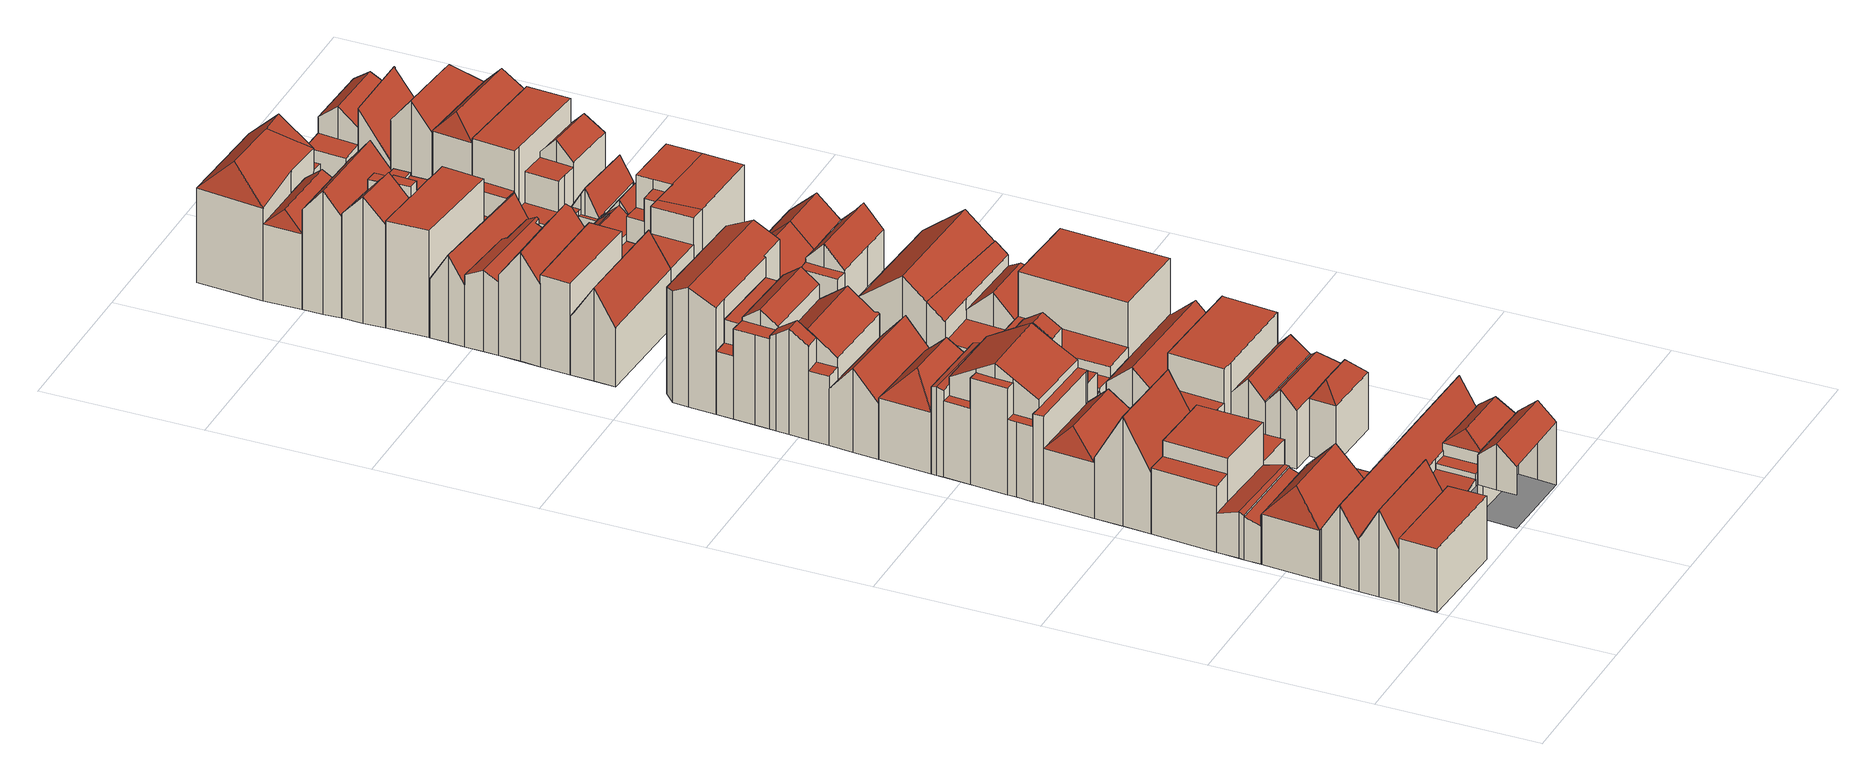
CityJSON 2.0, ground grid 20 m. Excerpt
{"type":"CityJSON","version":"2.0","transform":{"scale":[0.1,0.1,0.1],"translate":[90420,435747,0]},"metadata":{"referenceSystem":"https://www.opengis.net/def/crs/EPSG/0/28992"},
"CityObjects":{
"building1":{"type":"Building","attributes":{"TerrainHeight":1.64,"bron_tex":"UltraCAM-X 10cm juni 2008","voll_tex":"complete","bron_geo":"Lidar 15-30 punten - nov. 2008","status":"1","isWatertight":"0"},"geometry":[{"type":"MultiSurface","lod":"2","boundaries":[[[0,1,2,3,4]],[[5,6,7,8,9]],[[0,4,5,9]],[[4,3,10,11]],[[3,2,12,13]],[[2,1,14,15]],[[1,0,9,8]]],"semantics":{"surfaces":[{"type":"RoofSurface"},{"type":"GroundSurface"},{"type":"WallSurface"}],"values":[0,1,2,2,2,2,2]}}]},
"building2":{"type":"Building","attributes":{"TerrainHeight":1.79,"bron_tex":"UltraCAM-X 10cm juni 2008","voll_tex":"complete","bron_geo":"Lidar 15-30 punten - nov. 2008","status":"1","isWatertight":"0"},"geometry":[{"type":"MultiSurface","lod":"2","boundaries":[[[16,17,18,19]],[[20,21,22,23]],[[24,25,26,27,28]],[[29,25,24]],[[29,30,26,25]],[[31,32,33,34,35,36,37]],[[16,19,35,38]],[[18,17,37,36]],[[23,22,31,37]],[[22,21,32,31]],[[21,20,39,32]],[[24,28,38,34]],[[28,27,17,16]],[[27,26,40,23]],[[29,24,34,33]],[[26,30,20,40]],[[30,29,33,39]]],"semantics":{"surfaces":[{"type":"RoofSurface"},{"type":"GroundSurface"},{"type":"WallSurface"}],"values":[0,0,0,0,0,1,2,2,2,2,2,2,2,2,2,2,2]}}]},
"building3":{"type":"Building","attributes":{"TerrainHeight":1.6,"bron_tex":"UltraCAM-X 10cm juni 2008","voll_tex":"complete","bron_geo":"Lidar 15-30 punten - nov. 2008","status":"1","isWatertight":"0"},"geometry":[{"type":"MultiSurface","lod":"2","boundaries":[[[13,12,41,42,43]],[[6,44,45,46,7]],[[41,47,48]]],"semantics":{"surfaces":[{"type":"RoofSurface"},{"type":"GroundSurface"},{"type":"WallSurface"}],"values":[0,1,2]}}]},
"building4":{"type":"Building","attributes":{"TerrainHeight":1.63,"bron_tex":"UltraCAM-X 10cm juni 2008","voll_tex":"complete","bron_geo":"Lidar 15-30 punten - nov. 2008","status":"1","isWatertight":"0"},"geometry":[{"type":"MultiSurface","lod":"2","boundaries":[[[49,50,51,52,29,53]],[[54,55,56,57,50,49]],[[11,10,58,59]],[[59,58,60,61]],[[32,62,63,45,44,6,5,64,33]],[[49,53,64,65]],[[53,29,33,64]],[[29,52,32,33]],[[52,51,62,32]],[[51,50,66,62]],[[54,49,65,67]],[[50,57,63,66]],[[57,56,45,63]],[[56,55,43,42]],[[11,59,68,5]],[[58,10,13,69]],[[59,61,67,68]],[[61,60,55,54]],[[60,58,69,43]]],"semantics":{"surfaces":[{"type":"RoofSurface"},{"type":"GroundSurface"},{"type":"WallSurface"}],"values":[0,0,0,0,1,2,2,2,2,2,2,2,2,2,2,2,2,2,2]}}]},
"building5":{"type":"Building","attributes":{"TerrainHeight":1.63,"bron_tex":"UltraCAM-X 10cm juni 2008","voll_tex":"complete","bron_geo":"Lidar 15-30 punten - nov. 2008","status":"1","isWatertight":"0"},"geometry":[{"type":"MultiSurface","lod":"2","boundaries":[[[70,71,72,73,74]],[[75,76,71,70]],[[77,78,79,80,81]],[[82,83,84,85]],[[86,87,88,89,90]],[[91,92,93,36,35,94,95]],[[70,74,96,97]],[[72,71,98,93]],[[75,70,97,35]],[[71,76,36,98]],[[76,75,19,18]],[[86,90,84,83]],[[90,89,99,100]],[[89,88,101,99]],[[88,87,77,81]],[[87,86,73,72]],[[81,80,95,101]],[[79,78,92,91]],[[78,77,93,92]],[[82,85,94,96]],[[85,84,100,94]],[[83,82,74,73]]],"semantics":{"surfaces":[{"type":"RoofSurface"},{"type":"GroundSurface"},{"type":"WallSurface"}],"values":[0,0,0,0,0,1,2,2,2,2,2,2,2,2,2,2,2,2,2,2,2,2]}}]},
"building6":{"type":"Building","attributes":{"TerrainHeight":1.78,"bron_tex":"UltraCAM-X 10cm juni 2008","voll_tex":"complete","bron_geo":"Lidar 15-30 punten - nov. 2008","status":"1","isWatertight":"0"},"geometry":[{"type":"MultiSurface","lod":"2","boundaries":[[[102,103,104,105]],[[102,105,106]],[[104,103,107]],[[106,105,104,107,108]],[[109,110,111,112,113]],[[102,106,109,113]],[[107,103,112,111]]],"semantics":{"surfaces":[{"type":"RoofSurface"},{"type":"GroundSurface"},{"type":"WallSurface"}],"values":[0,0,0,0,1,2,2]}}]},
"building7":{"type":"Building","attributes":{"TerrainHeight":1.5,"bron_tex":"UltraCAM-X 10cm juni 2008","voll_tex":"complete","bron_geo":"Lidar 15-30 punten - nov. 2008","status":"1","isWatertight":"0"},"geometry":[{"type":"MultiSurface","lod":"2","boundaries":[[[114,115,116,117]],[[115,118,119,120,121,116]],[[122,123,124,125,126,127,103]],[[113,112,128,129,130,91,95,94]],[[103,127,128,112]],[[127,126,129,128]],[[125,124,91,130]],[[124,123,80,79]],[[123,122,101,95]],[[115,114,113,131]],[[114,117,103,102]],[[117,116,132,103]],[[118,115,131,94]],[[116,121,122,132]],[[121,120,99,101]],[[120,119,100,99]],[[119,118,94,100]]],"semantics":{"surfaces":[{"type":"RoofSurface"},{"type":"GroundSurface"},{"type":"WallSurface"}],"values":[0,0,0,1,2,2,2,2,2,2,2,2,2,2,2,2,2]}}]},
"building8":{"type":"Building","attributes":{"TerrainHeight":1.68,"bron_tex":"UltraCAM-X 10cm juni 2008","voll_tex":"complete","bron_geo":"Lidar 15-30 punten - nov. 2008","status":"1","isWatertight":"0"},"geometry":[{"type":"MultiSurface","lod":"2","boundaries":[[[133,134,135,136]],[[137,133,136,138,139]],[[140,141,142,143]],[[134,133,144,145]],[[136,135,142,146]],[[133,137,147,144]],[[137,139,148,140]],[[139,138,141,148]],[[138,136,146,141]]],"semantics":{"surfaces":[{"type":"RoofSurface"},{"type":"GroundSurface"},{"type":"WallSurface"}],"values":[0,0,1,2,2,2,2,2,2]}}]},
"building9":{"type":"Building","attributes":{"TerrainHeight":1.63,"bron_tex":"UltraCAM-X 10cm juni 2008","voll_tex":"complete","bron_geo":"Lidar 15-30 punten - nov. 2008","status":"1","isWatertight":"0"},"geometry":[{"type":"MultiSurface","lod":"2","boundaries":[[[149,150,151]],[[151,150,152,153]],[[152,154,153]],[[149,154,152,150]],[[155,156,157,158,159]],[[45,63,141,140,46]],[[155,159,42,41]],[[159,158,160,45]],[[157,156,140,148]],[[156,155,48,147]],[[149,151,158,157]],[[151,153,63,160]],[[153,154,141,63]],[[154,149,148,141]]],"semantics":{"surfaces":[{"type":"RoofSurface"},{"type":"GroundSurface"},{"type":"WallSurface"}],"values":[0,0,0,0,0,1,2,2,2,2,2,2,2,2]}}]},
"building10":{"type":"Building","attributes":{"TerrainHeight":1.69,"bron_tex":"UltraCAM-X 10cm juni 2008","voll_tex":"complete","bron_geo":"Lidar 15-30 punten - nov. 2008","status":"1","isWatertight":"0"},"geometry":[{"type":"MultiSurface","lod":"2","boundaries":[[[161,162,163,164]],[[165,166,167,168,169,170,171]],[[172,173,174,175,176]],[[177,178,179,180,181]],[[182,183,184,185,186,187]],[[188,189,190,191,192]],[[193,194,188,192]],[[195,196,197,198,199,200]],[[201,202,203,204]],[[205,206,207,208,209,210]],[[211,212,202,201]],[[209,208,213,214,215,216]],[[217,218,219,220]],[[221,222,111,110,109,223,224]],[[162,161,225,226]],[[170,169,224,227]],[[169,168,228,224]],[[168,167,229,228]],[[167,166,186,185]],[[172,176,230,231]],[[176,175,232,230]],[[179,178,182,187]],[[178,177,111,233]],[[185,184,221,229]],[[183,182,233,222]],[[195,200,231,109]],[[200,199,173,172]],[[198,197,177,181]],[[197,196,108,107]],[[196,195,106,108]],[[189,188,234,225]],[[192,191,171,235]],[[190,189,161,164]],[[188,194,223,234]],[[194,193,227,223]],[[193,192,235,170]],[[201,208,236]],[[204,203,166,165]],[[203,202,237,186]],[[205,210,174,173]],[[210,209,238,219]],[[207,206,181,180]],[[206,205,199,198]],[[211,201,236,207]],[[202,212,187,237]],[[212,211,180,179]],[[209,216,220,238]],[[216,215,164,163]],[[215,214,191,190]],[[214,213,165,171]],[[213,208,239,204]],[[218,217,226,232]],[[217,220,163,162]],[[219,218,175,174]]],"semantics":{"surfaces":[{"type":"RoofSurface"},{"type":"GroundSurface"},{"type":"WallSurface"}],"values":[0,0,0,0,0,0,0,0,0,0,0,0,0,1,2,2,2,2,2,2,2,2,2,2,2,2,2,2,2,2,2,2,2,2,2,2,2,2,2,2,2,2,2,2,2,2,2,2,2,2,2,2,2,2]}}]},
"building11":{"type":"Building","attributes":{"TerrainHeight":1.61,"bron_tex":"UltraCAM-X 10cm juni 2008","voll_tex":"complete","bron_geo":"Lidar 15-30 punten - nov. 2008","status":"1","isWatertight":"0"},"geometry":[{"type":"MultiSurface","lod":"2","boundaries":[[[240,241,242]],[[243,244,240,242]],[[245,244,243]],[[245,246,247,241,240,244]],[[248,249,250,251,252,253,254,255]],[[256,257,221,224,223,258,259,260,261]],[[255,254,259,262]],[[254,253,260,259]],[[253,252,261,260]],[[249,248,228,221]],[[242,241,248,255]],[[243,242,262,258]],[[245,243,258,223]],[[241,247,224,228]],[[247,246,227,224]],[[246,245,223,227]]],"semantics":{"surfaces":[{"type":"RoofSurface"},{"type":"GroundSurface"},{"type":"WallSurface"}],"values":[0,0,0,0,0,1,2,2,2,2,2,2,2,2,2,2]}}]},
"building12":{"type":"Building","attributes":{"TerrainHeight":1.7,"bron_tex":"UltraCAM-X 10cm juni 2008","voll_tex":"complete","bron_geo":"Lidar 15-30 punten - nov. 2008","status":"1","isWatertight":"0"},"geometry":[{"type":"MultiSurface","lod":"2","boundaries":[[[263,264,265,266]],[[266,265,267,268]],[[269,270,259,258]],[[263,266,271,258]],[[265,264,259,272]],[[264,263,258,259]],[[266,268,269,271]],[[268,267,270,269]],[[267,265,272,270]]],"semantics":{"surfaces":[{"type":"RoofSurface"},{"type":"GroundSurface"},{"type":"WallSurface"}],"values":[0,0,1,2,2,2,2,2,2]}}]},
"building13":{"type":"Building","attributes":{"TerrainHeight":1.5,"bron_tex":"UltraCAM-X 10cm juni 2008","voll_tex":"complete","bron_geo":"Lidar 15-30 punten - nov. 2008","status":"1","isWatertight":"0"},"geometry":[{"type":"MultiSurface","lod":"2","boundaries":[[[273,274,275,276]],[[277,276,275,278]],[[275,274,278]],[[273,276,277]],[[279,280,281,282]],[[274,273,282,281]],[[278,274,281,280]],[[273,277,279,282]]],"semantics":{"surfaces":[{"type":"RoofSurface"},{"type":"GroundSurface"},{"type":"WallSurface"}],"values":[0,0,0,0,1,2,2,2]}}]},
"building14":{"type":"Building","attributes":{"TerrainHeight":1.74,"bron_tex":"UltraCAM-X 10cm juni 2008","voll_tex":"complete","bron_geo":"Lidar 15-30 punten - nov. 2008","status":"1","isWatertight":"0"},"geometry":[{"type":"MultiSurface","lod":"2","boundaries":[[[283,284,285,286]],[[287,288,289,290]],[[291,292,293,294]],[[295,296,297,298,299]],[[300,301,288,287]],[[302,303,304,305]],[[306,307,308,309]],[[310,311,312,313]],[[314,315,316,317,307,306,318]],[[313,312,319,320,321]],[[269,322,323,324,325,270]],[[283,286,326,269]],[[284,283,269,327]],[[302,305,322,328]],[[305,304,329,322]],[[306,330,331]],[[308,307,332,333]],[[310,313,334,326]],[[312,330,335]],[[311,310,286,285]],[[314,318,285,284]],[[318,306,331,311]],[[307,317,324,332]],[[317,316,325,324]],[[316,315,270,325]],[[315,314,327,270]],[[313,321,336,334]],[[321,320,337,336]],[[320,319,338,296]],[[319,312,335,309]],[[287,290,298,339]],[[290,289,292,291]],[[289,288,340,341]],[[291,294,304,303]],[[294,293,323,329]],[[293,292,341,323]],[[296,295,342,337]],[[295,299,328,342]],[[299,298,303,302]],[[297,338,309,343]],[[300,287,339,297]],[[288,301,333,340]],[[301,300,343,308]]],"semantics":{"surfaces":[{"type":"RoofSurface"},{"type":"GroundSurface"},{"type":"WallSurface"}],"values":[0,0,0,0,0,0,0,0,0,0,1,2,2,2,2,2,2,2,2,2,2,2,2,2,2,2,2,2,2,2,2,2,2,2,2,2,2,2,2,2,2,2,2]}}]},
"building15":{"type":"Building","attributes":{"TerrainHeight":1.49,"bron_tex":"UltraCAM-X 10cm juni 2008","voll_tex":"complete","bron_geo":"Lidar 15-30 punten - nov. 2008","status":"1","isWatertight":"0"},"geometry":[{"type":"MultiSurface","lod":"2","boundaries":[[[344,345,346,347]],[[345,348,349,346]],[[346,349,347]],[[350,351,352,353,354]],[[355,350,354,356]],[[354,353,356]],[[357,358,280,279,359]],[[345,344,357,360]],[[348,345,360,361]],[[349,348,355,356]],[[347,349,362,358]],[[351,350,363,359]],[[353,352,277,278]],[[352,351,359,279]],[[350,355,361,363]],[[356,353,280,362]]],"semantics":{"surfaces":[{"type":"RoofSurface"},{"type":"GroundSurface"},{"type":"WallSurface"}],"values":[0,0,0,0,0,0,1,2,2,2,2,2,2,2,2,2]}}]},
"building16":{"type":"Building","attributes":{"TerrainHeight":1.47,"bron_tex":"UltraCAM-X 10cm juni 2008","voll_tex":"complete","bron_geo":"Lidar 15-30 punten - nov. 2008","status":"1","isWatertight":"0"},"geometry":[{"type":"MultiSurface","lod":"2","boundaries":[[[364,365,366,367,368,369]],[[129,370,371,358,357,130]],[[364,369,126,125]],[[369,368,372,373]],[[368,367,371,370]],[[367,366,358,371]],[[366,365,344,347]],[[365,364,130,357]]],"semantics":{"surfaces":[{"type":"RoofSurface"},{"type":"GroundSurface"},{"type":"WallSurface"}],"values":[0,1,2,2,2,2,2,2]}}]},
"building17":{"type":"Building","attributes":{"TerrainHeight":1.43,"bron_tex":"UltraCAM-X 10cm juni 2008","voll_tex":"complete","bron_geo":"Lidar 15-30 punten - nov. 2008","status":"1","isWatertight":"0"},"geometry":[{"type":"MultiSurface","lod":"2","boundaries":[[[374,375,376,377]],[[378,379,380,381,382,383]],[[384,373,372,379,378]],[[222,385,386,387,370,129,128]],[[378,383,376,388]],[[383,382,385,389]],[[381,380,387,386]],[[380,379,390,387]],[[374,377,222,128]],[[377,376,389,222]],[[375,374,128,391]],[[384,378,388,375]],[[379,372,370,390]],[[373,384,391,129]]],"semantics":{"surfaces":[{"type":"RoofSurface"},{"type":"GroundSurface"},{"type":"WallSurface"}],"values":[0,0,0,1,2,2,2,2,2,2,2,2,2,2]}}]},
"building18":{"type":"Building","attributes":{"TerrainHeight":1.63,"bron_tex":"UltraCAM-X 10cm juni 2008","voll_tex":"complete","bron_geo":"Lidar 15-30 punten - nov. 2008","status":"1","isWatertight":"0"},"geometry":[{"type":"MultiSurface","lod":"2","boundaries":[[[392,393,394,395,396]],[[397,398,399,400,401,393,392]],[[322,402,403,404,405,406,323]],[[392,396,402,407]],[[396,395,403,402]],[[395,394,404,403]],[[394,408,409,410]],[[408,393,411,409]],[[397,392,407,322]],[[393,401,412,411]],[[401,400,406,405]],[[400,399,323,406]],[[399,398,329,323]],[[398,397,322,329]]],"semantics":{"surfaces":[{"type":"RoofSurface"},{"type":"GroundSurface"},{"type":"WallSurface"}],"values":[0,0,1,2,2,2,2,2,2,2,2,2,2,2]}}]},
"building19":{"type":"Building","attributes":{"TerrainHeight":1.27,"bron_tex":"UltraCAM-X 10cm juni 2008","voll_tex":"complete","bron_geo":"Lidar 15-30 punten - nov. 2008","status":"1","isWatertight":"0"},"geometry":[{"type":"MultiSurface","lod":"2","boundaries":[[[413,414,415,416]],[[417,418,419,420]],[[421,422,383,423,424,425]],[[426,386,385,222,221,257,427]],[[413,416,424,423]],[[416,415,427,428]],[[414,413,429,385]],[[417,420,415,414]],[[420,419,430,431]],[[419,418,386,426]],[[418,417,382,381]],[[422,421,184,183]],[[421,425,250,249]],[[425,424,428,257]],[[423,383,389,429]],[[383,422,222,389]]],"semantics":{"surfaces":[{"type":"RoofSurface"},{"type":"GroundSurface"},{"type":"WallSurface"}],"values":[0,0,0,1,2,2,2,2,2,2,2,2,2,2,2,2]}}]},
"building20":{"type":"Building","attributes":{"TerrainHeight":1.64,"bron_tex":"UltraCAM-X 10cm juni 2008","voll_tex":"complete","bron_geo":"Lidar 15-30 punten - nov. 2008","status":"1","isWatertight":"0"},"geometry":[{"type":"MultiSurface","lod":"2","boundaries":[[[432,433,434,435]],[[436,437,432,435]],[[438,439,440,441]],[[433,432,442,440]],[[435,443,444]],[[434,433,440,439]],[[432,437,441,442]],[[437,436,438,441]],[[436,435,444,445]]],"semantics":{"surfaces":[{"type":"RoofSurface"},{"type":"GroundSurface"},{"type":"WallSurface"}],"values":[0,0,1,2,2,2,2,2,2]}}]},
"building21":{"type":"Building","attributes":{"TerrainHeight":1.45,"bron_tex":"UltraCAM-X 10cm juni 2008","voll_tex":"complete","bron_geo":"Lidar 15-30 punten - nov. 2008","status":"1","isWatertight":"0"},"geometry":[{"type":"MultiSurface","lod":"2","boundaries":[[[446,447,448,449]],[[431,430,447,446]],[[447,430,448]],[[450,451,452,453,454,455,456]],[[457,458,459,460]],[[461,426,427,257,256,261,462,463]],[[457,460,251,250]],[[458,457,257,427]],[[446,449,459,464]],[[431,446,464,458]],[[448,430,426,465]],[[450,456,462,261]],[[455,466,456]],[[455,454,461,463]],[[454,453,465,461]],[[453,452,449,448]],[[452,451,460,459]],[[451,450,252,251]]],"semantics":{"surfaces":[{"type":"RoofSurface"},{"type":"GroundSurface"},{"type":"WallSurface"}],"values":[0,0,0,0,0,1,2,2,2,2,2,2,2,2,2,2,2,2]}}]},
"building22":{"type":"Building","attributes":{"TerrainHeight":1.74,"bron_tex":"UltraCAM-X 10cm juni 2008","voll_tex":"complete","bron_geo":"Lidar 15-30 punten - nov. 2008","status":"1","isWatertight":"0"},"geometry":[{"type":"MultiSurface","lod":"2","boundaries":[[[467,468,469,470,471]],[[470,469,472]],[[471,470,472,473,474]],[[475,476,477,478]],[[479,480,481,482,483,484,485]],[[467,471,486,485]],[[469,468,475,478]],[[468,467,485,487]],[[472,469,482,481]],[[471,474,479,486]],[[474,473,488,489]],[[473,472,481,480]],[[478,477,483,482]],[[477,476,490,491]],[[476,475,487,484]]],"semantics":{"surfaces":[{"type":"RoofSurface"},{"type":"GroundSurface"},{"type":"WallSurface"}],"values":[0,0,0,0,1,2,2,2,2,2,2,2,2,2,2]}}]},
"building23":{"type":"Building","attributes":{"TerrainHeight":1.71,"bron_tex":"UltraCAM-X 10cm juni 2008","voll_tex":"complete","bron_geo":"Lidar 15-30 punten - nov. 2008","status":"1","isWatertight":"0"},"geometry":[{"type":"MultiSurface","lod":"2","boundaries":[[[492,493,494,495]],[[496,497,498,499,500,501]],[[497,489,488,502,503,498]],[[504,505,506,507,508,509,480,479]],[[497,496,504,510]],[[496,501,511,512]],[[501,500,513,511]],[[500,499,514,506]],[[499,498,515,495]],[[489,497,510,479]],[[498,503,492,515]],[[503,502,509,516]],[[502,488,480,509]],[[495,494,507,514]],[[494,493,508,507]],[[493,492,516,508]]],"semantics":{"surfaces":[{"type":"RoofSurface"},{"type":"GroundSurface"},{"type":"WallSurface"}],"values":[0,0,0,1,2,2,2,2,2,2,2,2,2,2,2,2]}}]},
"building24":{"type":"Building","attributes":{"TerrainHeight":1.65,"bron_tex":"UltraCAM-X 10cm juni 2008","voll_tex":"complete","bron_geo":"Lidar 15-30 punten - nov. 2008","status":"1","isWatertight":"0"},"geometry":[{"type":"MultiSurface","lod":"2","boundaries":[[[517,518,519,520,521,522,523,524,525,526,527]],[[528,529,530,531,532]],[[533,534,535,438,441,485,484,536,537]],[[528,532,485,441]],[[532,531,487,485]],[[531,530,538,487]],[[530,529,517,527]],[[529,528,441,539]],[[527,526,484,538]],[[523,522,540,533]],[[522,521,534,540]],[[520,519,541,535]],[[519,518,438,541]],[[518,517,539,438]]],"semantics":{"surfaces":[{"type":"RoofSurface"},{"type":"GroundSurface"},{"type":"WallSurface"}],"values":[0,0,1,2,2,2,2,2,2,2,2,2,2,2]}}]},
"building25":{"type":"Building","attributes":{"TerrainHeight":1.54,"bron_tex":"UltraCAM-X 10cm juni 2008","voll_tex":"complete","bron_geo":"Lidar 15-30 punten - nov. 2008","status":"1","isWatertight":"0"},"geometry":[{"type":"MultiSurface","lod":"2","boundaries":[[[542,456,466,543]],[[544,542,543,545]],[[546,463,462,547]],[[456,542,548,462]],[[543,466,463,549]],[[542,544,547,548]],[[544,545,546,547]],[[545,543,549,546]]],"semantics":{"surfaces":[{"type":"RoofSurface"},{"type":"GroundSurface"},{"type":"WallSurface"}],"values":[0,0,1,2,2,2,2,2]}}]},
"building26":{"type":"Building","attributes":{"TerrainHeight":1.67,"bron_tex":"UltraCAM-X 10cm juni 2008","voll_tex":"complete","bron_geo":"Lidar 15-30 punten - nov. 2008","status":"1","isWatertight":"0"},"geometry":[{"type":"MultiSurface","lod":"2","boundaries":[[[550,551,552,553,554,555,556]],[[512,511,513,557,551,550]],[[558,559,560,507,506,505,504,561]],[[550,556,561,562]],[[556,555,558,561]],[[555,554,563,558]],[[554,553,559,563]],[[553,552,564,565]],[[552,551,566,560]],[[512,550,562,504]],[[551,557,507,566]],[[557,513,506,507]]],"semantics":{"surfaces":[{"type":"RoofSurface"},{"type":"GroundSurface"},{"type":"WallSurface"}],"values":[0,0,1,2,2,2,2,2,2,2,2,2]}}]},
"building27":{"type":"Building","attributes":{"TerrainHeight":1.27,"bron_tex":"UltraCAM-X 10cm juni 2008","voll_tex":"complete","bron_geo":"Lidar 15-30 punten - nov. 2008","status":"1","isWatertight":"0"},"geometry":[{"type":"MultiSurface","lod":"2","boundaries":[[[567,568,569,570,571]],[[572,573,574,575,576,577]],[[578,559,558,579,580]],[[571,570,580,581]],[[570,569,578,580]],[[569,568,582,583]],[[568,567,563,559]],[[573,572,584,579]],[[572,577,585,584]],[[577,576,581,585]],[[576,575,567,571]],[[575,574,558,563]],[[574,573,579,558]]],"semantics":{"surfaces":[{"type":"RoofSurface"},{"type":"GroundSurface"},{"type":"WallSurface"}],"values":[0,0,1,2,2,2,2,2,2,2,2,2,2]}}]},
"building28":{"type":"Building","attributes":{"TerrainHeight":1.29,"bron_tex":"UltraCAM-X 10cm juni 2008","voll_tex":"complete","bron_geo":"Lidar 15-30 punten - nov. 2008","status":"1","isWatertight":"0"},"geometry":[{"type":"MultiSurface","lod":"2","boundaries":[[[586,587,588,589]],[[590,591,592,593,594]],[[595,596,597,598,599]],[[600,601,602,603]],[[604,600,603,605,606]],[[607,608,609,610]],[[611,612,613,614]],[[615,616,580,579]],[[617,589,606]],[[589,588,618,619]],[[588,587,590,594]],[[594,593,620,618]],[[593,592,621,620]],[[592,591,622,614]],[[591,590,599,598]],[[598,597,611,622]],[[597,596,584,585]],[[596,595,623,584]],[[603,624,625]],[[602,601,579,626]],[[601,600,627,579]],[[604,606,619,615]],[[617,605,586]],[[605,603,625,610]],[[600,604,615,627]],[[607,624,602]],[[610,609,587,586]],[[609,608,595,599]],[[608,607,626,623]],[[614,613,616,621]],[[613,612,580,616]],[[612,611,585,580]]],"semantics":{"surfaces":[{"type":"RoofSurface"},{"type":"GroundSurface"},{"type":"WallSurface"}],"values":[0,0,0,0,0,0,0,1,2,2,2,2,2,2,2,2,2,2,2,2,2,2,2,2,2,2,2,2,2,2,2,2]}}]},
"building29":{"type":"Building","attributes":{"TerrainHeight":1.52,"bron_tex":"UltraCAM-X 10cm juni 2008","voll_tex":"complete","bron_geo":"Lidar 15-30 punten - nov. 2008","status":"1","isWatertight":"0"},"geometry":[{"type":"MultiSurface","lod":"2","boundaries":[[[409,628,629,410]],[[412,630,631,632,628,409]],[[404,633,634,635,405]],[[410,629,633,404]],[[632,631,636,634]],[[631,630,635,636]],[[630,412,405,635]]],"semantics":{"surfaces":[{"type":"RoofSurface"},{"type":"GroundSurface"},{"type":"WallSurface"}],"values":[0,0,1,2,2,2,2]}}]},
"building30":{"type":"Building","attributes":{"TerrainHeight":1.53,"bron_tex":"UltraCAM-X 10cm juni 2008","voll_tex":"complete","bron_geo":"Lidar 15-30 punten - nov. 2008","status":"1","isWatertight":"0"},"geometry":[{"type":"MultiSurface","lod":"2","boundaries":[[[443,637,638,445]],[[639,640,641,642]],[[535,643,439,438]],[[445,638,541,438]],[[637,443,439,644]],[[639,642,638,637]],[[642,641,535,541]],[[640,639,644,643]]],"semantics":{"surfaces":[{"type":"RoofSurface"},{"type":"GroundSurface"},{"type":"WallSurface"}],"values":[0,0,1,2,2,2,2,2]}}]},
"building31":{"type":"Building","attributes":{"TerrainHeight":1.29,"bron_tex":"UltraCAM-X 10cm juni 2008","voll_tex":"complete","bron_geo":"Lidar 15-30 punten - nov. 2008","status":"1","isWatertight":"0"},"geometry":[{"type":"MultiSurface","lod":"2","boundaries":[[[645,646,647,648]],[[649,650,651,652,653]],[[654,655,649,653]],[[656,657,616,615]],[[648,647,657,658]],[[647,646,616,657]],[[646,645,621,616]],[[653,652,645,659]],[[652,651,620,621]],[[651,650,615,620]],[[650,649,660,615]],[[655,654,658,656]],[[654,653,659,648]],[[649,655,656,660]]],"semantics":{"surfaces":[{"type":"RoofSurface"},{"type":"GroundSurface"},{"type":"WallSurface"}],"values":[0,0,0,1,2,2,2,2,2,2,2,2,2,2]}}]},
"building32":{"type":"Building","attributes":{"TerrainHeight":1.53,"bron_tex":"UltraCAM-X 10cm juni 2008","voll_tex":"complete","bron_geo":"Lidar 15-30 punten - nov. 2008","status":"1","isWatertight":"0"},"geometry":[{"type":"MultiSurface","lod":"2","boundaries":[[[661,662,663,664]],[[665,666,667,668]],[[669,670,671,672,673]],[[674,675,676,677,678]],[[674,679,675]],[[679,680,676,675]],[[676,680,677]],[[681,682,683,684,685,657,656]],[[661,664,683,686]],[[664,663,684,683]],[[663,662,685,684]],[[668,667,686,687]],[[667,666,662,661]],[[666,665,673,672]],[[672,671,657,685]],[[671,670,658,657]],[[670,669,688,658]],[[678,677,687,682]],[[679,674,681,656]],[[680,679,656,688]],[[677,689,665,668]],[[689,680,669,673]]],"semantics":{"surfaces":[{"type":"RoofSurface"},{"type":"GroundSurface"},{"type":"WallSurface"}],"values":[0,0,0,0,0,0,0,1,2,2,2,2,2,2,2,2,2,2,2,2,2,2]}}]},
"building33":{"type":"Building","attributes":{"TerrainHeight":1.52,"bron_tex":"UltraCAM-X 10cm juni 2008","voll_tex":"complete","bron_geo":"Lidar 15-30 punten - nov. 2008","status":"1","isWatertight":"0"},"geometry":[{"type":"MultiSurface","lod":"2","boundaries":[[[690,691,692,693,694]],[[694,693,695,696,697,698,699]],[[700,701,702,703]],[[704,705,706,635,634,707]],[[700,703,635,706]],[[703,702,636,635]],[[701,700,706,708]],[[690,694,709,701]],[[693,692,705,710]],[[692,691,711,705]],[[691,690,708,711]],[[694,699,702,709]],[[699,698,634,636]],[[698,697,712,634]],[[697,696,707,712]],[[696,695,704,707]],[[695,693,710,704]]],"semantics":{"surfaces":[{"type":"RoofSurface"},{"type":"GroundSurface"},{"type":"WallSurface"}],"values":[0,0,0,1,2,2,2,2,2,2,2,2,2,2,2,2,2]}}]},
"building34":{"type":"Building","attributes":{"TerrainHeight":1.76,"bron_tex":"UltraCAM-X 10cm juni 2008","voll_tex":"complete","bron_geo":"Lidar 15-30 punten - nov. 2008","status":"1","isWatertight":"0"},"geometry":[{"type":"MultiSurface","lod":"2","boundaries":[[[490,713,714,715,491]],[[483,716,537,536,484]],[[491,715,716,483]],[[714,713,525,524]],[[713,490,526,525]]],"semantics":{"surfaces":[{"type":"RoofSurface"},{"type":"GroundSurface"},{"type":"WallSurface"}],"values":[0,1,2,2,2]}}]},
"building35":{"type":"Building","attributes":{"TerrainHeight":1.36,"bron_tex":"UltraCAM-X 10cm juni 2008","voll_tex":"complete","bron_geo":"Lidar 15-30 punten - nov. 2008","status":"1","isWatertight":"0"},"geometry":[{"type":"MultiSurface","lod":"2","boundaries":[[[717,718,719,720,721]],[[722,723,724,725,726]],[[717,721,724,723]],[[721,720,725,724]],[[720,719,726,725]],[[719,718,727,728]],[[718,717,723,722]]],"semantics":{"surfaces":[{"type":"RoofSurface"},{"type":"GroundSurface"},{"type":"WallSurface"}],"values":[0,1,2,2,2,2,2]}}]},
"building36":{"type":"Building","attributes":{"TerrainHeight":1.42,"bron_tex":"UltraCAM-X 10cm juni 2008","voll_tex":"complete","bron_geo":"Lidar 15-30 punten - nov. 2008","status":"1","isWatertight":"0"},"geometry":[{"type":"MultiSurface","lod":"2","boundaries":[[[564,729,730,731,732,565]],[[559,733,734,735,736,560]],[[565,732,733,559]],[[731,730,735,734]],[[730,729,736,735]],[[729,564,560,736]]],"semantics":{"surfaces":[{"type":"RoofSurface"},{"type":"GroundSurface"},{"type":"WallSurface"}],"values":[0,1,2,2,2,2]}}]},
"building37":{"type":"Building","attributes":{"TerrainHeight":1.52,"bron_tex":"UltraCAM-X 10cm juni 2008","voll_tex":"complete","bron_geo":"Lidar 15-30 punten - nov. 2008","status":"1","isWatertight":"0"},"geometry":[{"type":"MultiSurface","lod":"2","boundaries":[[[629,628,737,738,739]],[[628,632,740,737]],[[741,707,634,633]],[[629,739,742,633]],[[739,738,741,742]],[[738,737,743,741]],[[737,740,707,743]],[[740,632,634,707]]],"semantics":{"surfaces":[{"type":"RoofSurface"},{"type":"GroundSurface"},{"type":"WallSurface"}],"values":[0,0,1,2,2,2,2,2]}}]},
"building38":{"type":"Building","attributes":{"TerrainHeight":1.52,"bron_tex":"UltraCAM-X 10cm juni 2008","voll_tex":"complete","bron_geo":"Lidar 15-30 punten - nov. 2008","status":"1","isWatertight":"0"},"geometry":[{"type":"MultiSurface","lod":"2","boundaries":[[[744,745,746,747]],[[748,749,750]],[[751,752,753]],[[751,754,749,748,752]],[[755,753,752,748,750]],[[756,757,758,759,760]],[[761,762,763,764,765,766,767]],[[768,769,770,771,772,773,683,682,681,774]],[[747,746,757,756]],[[746,745,761,767]],[[745,744,686,683]],[[750,749,744,747]],[[751,753,774,681]],[[749,754,682,686]],[[754,751,674,678]],[[753,755,775,774]],[[755,750,756,760]],[[760,759,776,777]],[[759,758,778,779]],[[758,757,767,766]],[[762,761,683,773]]],"semantics":{"surfaces":[{"type":"RoofSurface"},{"type":"GroundSurface"},{"type":"WallSurface"}],"values":[0,0,0,0,0,0,0,1,2,2,2,2,2,2,2,2,2,2,2,2,2]}}]},
"building39":{"type":"Building","attributes":{"TerrainHeight":1.47,"bron_tex":"UltraCAM-X 10cm juni 2008","voll_tex":"complete","bron_geo":"Lidar 15-30 punten - nov. 2008","status":"1","isWatertight":"0"},"geometry":[{"type":"MultiSurface","lod":"2","boundaries":[[[780,781,782,783]],[[784,785,786,787]],[[780,783,784,787]],[[783,782,788,789]]],"semantics":{"surfaces":[{"type":"RoofSurface"},{"type":"GroundSurface"},{"type":"WallSurface"}],"values":[0,1,2,2]}}]},
"building40":{"type":"Building","attributes":{"TerrainHeight":1.36,"bron_tex":"UltraCAM-X 10cm juni 2008","voll_tex":"complete","bron_geo":"Lidar 15-30 punten - nov. 2008","status":"1","isWatertight":"0"},"geometry":[{"type":"MultiSurface","lod":"2","boundaries":[[[727,789,788,790,791,728]],[[792,793,785,784,722,726]],[[728,791,792,726]],[[789,727,722,784]]],"semantics":{"surfaces":[{"type":"RoofSurface"},{"type":"GroundSurface"},{"type":"WallSurface"}],"values":[0,1,2,2]}}]},
"building41":{"type":"Building","attributes":{"TerrainHeight":1.52,"bron_tex":"UltraCAM-X 10cm juni 2008","voll_tex":"complete","bron_geo":"Lidar 15-30 punten - nov. 2008","status":"1","isWatertight":"0"},"geometry":[{"type":"MultiSurface","lod":"2","boundaries":[[[641,640,794,795,796]],[[797,798,643,535,534]],[[641,796,521,520]],[[796,799,800,801]],[[795,794,798,797]],[[794,640,643,798]]],"semantics":{"surfaces":[{"type":"RoofSurface"},{"type":"GroundSurface"},{"type":"WallSurface"}],"values":[0,1,2,2,2,2]}}]},
"building42":{"type":"Building","attributes":{"TerrainHeight":1.56,"bron_tex":"UltraCAM-X 10cm juni 2008","voll_tex":"complete","bron_geo":"Lidar 15-30 punten - nov. 2008","status":"1","isWatertight":"0"},"geometry":[{"type":"MultiSurface","lod":"2","boundaries":[[[802,803,804,805]],[[806,801,800,807]],[[799,795,808,809,810]],[[533,811,797,534]],[[803,802,533,540]],[[802,805,812,533]],[[801,806,540,534]],[[806,807,804,803]],[[799,810,807,800]],[[810,809,805,804]],[[809,808,811,812]],[[808,795,797,811]]],"semantics":{"surfaces":[{"type":"RoofSurface"},{"type":"GroundSurface"},{"type":"WallSurface"}],"values":[0,0,0,1,2,2,2,2,2,2,2,2]}}]},
"building43":{"type":"Building","attributes":{"TerrainHeight":1.45,"bron_tex":"UltraCAM-X 10cm juni 2008","voll_tex":"complete","bron_geo":"Lidar 15-30 punten - nov. 2008","status":"1","isWatertight":"0"},"geometry":[{"type":"MultiSurface","lod":"2","boundaries":[[[813,814,815,816,782,817,780]],[[818,819,820,814,813,821]],[[822,823,824,825]],[[826,827,823,822]],[[785,828,811,533,537,716,787,786]],[[813,780,787,829]],[[817,781,780]],[[817,782,781]],[[782,816,830,785]],[[816,815,831,830]],[[815,832,825]],[[818,821,715,714]],[[821,813,829,716]],[[833,820,826]],[[820,819,533,812]],[[819,818,524,523]],[[822,832,814]],[[825,824,828,831]],[[824,823,834,828]],[[833,822,814]],[[823,827,811,834]],[[827,826,812,811]]],"semantics":{"surfaces":[{"type":"RoofSurface"},{"type":"GroundSurface"},{"type":"WallSurface"}],"values":[0,0,0,0,1,2,2,2,2,2,2,2,2,2,2,2,2,2,2,2,2,2]}}]},
"building44":{"type":"Building","attributes":{"TerrainHeight":1.34,"bron_tex":"UltraCAM-X 10cm juni 2008","voll_tex":"complete","bron_geo":"Lidar 15-30 punten - nov. 2008","status":"1","isWatertight":"0"},"geometry":[{"type":"MultiSurface","lod":"2","boundaries":[[[816,835,836,837,838]],[[838,837,839,840,841]],[[842,843,844,845]],[[846,847,848,849,850,851]],[[852,853,854,828,785,793,792]],[[842,845,790,788]],[[843,842,785,830]],[[846,851,852,792]],[[851,850,855,852]],[[850,849,856,855]],[[849,857,841]],[[848,847,845,844]],[[847,846,791,790]],[[816,838,858,843]],[[837,836,854,859]],[[836,835,828,854]],[[835,816,830,828]],[[860,857,848]],[[838,860,844,858]],[[841,840,861,856]],[[840,839,853,861]],[[839,837,859,853]]],"semantics":{"surfaces":[{"type":"RoofSurface"},{"type":"GroundSurface"},{"type":"WallSurface"}],"values":[0,0,0,0,1,2,2,2,2,2,2,2,2,2,2,2,2,2,2,2,2,2]}}]},
"building45":{"type":"Building","attributes":{"TerrainHeight":1.08,"bron_tex":"UltraCAM-X 10cm juni 2008","voll_tex":"complete","bron_geo":"Lidar 15-30 punten - nov. 2008","status":"1","isWatertight":"0"},"geometry":[{"type":"MultiSurface","lod":"2","boundaries":[[[862,863,864,865,866]],[[867,868,869,870,871,872]],[[583,582,873,874,875]],[[876,877,878,733,559,578,879,880]],[[862,866,870,869]],[[866,865,876,881]],[[865,864,877,876]],[[864,863,878,877]],[[863,862,882,878]],[[867,872,874,873]],[[872,871,880,883]],[[871,870,881,880]],[[869,868,733,882]],[[868,867,884,733]],[[583,875,879,578]],[[875,874,883,879]],[[873,582,559,884]]],"semantics":{"surfaces":[{"type":"RoofSurface"},{"type":"GroundSurface"},{"type":"WallSurface"}],"values":[0,0,0,1,2,2,2,2,2,2,2,2,2,2,2,2,2]}}]},
"building46":{"type":"Building","attributes":{"TerrainHeight":1.23,"bron_tex":"UltraCAM-X 10cm juni 2008","voll_tex":"complete","bron_geo":"Lidar 15-30 punten - nov. 2008","status":"1","isWatertight":"0"},"geometry":[{"type":"MultiSurface","lod":"2","boundaries":[[[885,886,887]],[[888,885,887,889]],[[890,886,885,888]],[[891,892,893,894,895]],[[896,897,898,899,900,732,731]],[[877,853,852,901,734,733,878]],[[887,886,853,877]],[[888,889,894,902]],[[889,887,877,903]],[[890,888,902,893]],[[886,890,861,853]],[[896,731,734,901]],[[732,900,878,733]],[[900,899,904,878]],[[898,897,852,905]],[[897,896,901,852]],[[891,895,899,898]],[[895,894,903,904]],[[893,892,855,861]],[[892,891,905,855]]],"semantics":{"surfaces":[{"type":"RoofSurface"},{"type":"GroundSurface"},{"type":"WallSurface"}],"values":[0,0,0,0,0,1,2,2,2,2,2,2,2,2,2,2,2,2,2,2]}}]},
"building47":{"type":"Building","attributes":{"TerrainHeight":1.01,"bron_tex":"UltraCAM-X 10cm juni 2008","voll_tex":"complete","bron_geo":"Lidar 15-30 punten - nov. 2008","status":"1","isWatertight":"0"},"geometry":[{"type":"MultiSurface","lod":"2","boundaries":[[[906,907,908,909,910,911,912]],[[913,914,915,916]],[[917,918,916,915]],[[917,915,914]],[[916,918,913]],[[919,920,921,876,880,879]],[[906,912,919,879]],[[911,910,922,920]],[[909,908,880,881]],[[908,907,883,880]],[[907,906,879,883]],[[914,913,921,922]],[[918,917,881,876]],[[917,914,910,909]],[[913,918,876,921]]],"semantics":{"surfaces":[{"type":"RoofSurface"},{"type":"GroundSurface"},{"type":"WallSurface"}],"values":[0,0,0,0,0,1,2,2,2,2,2,2,2,2,2]}}]},
"building48":{"type":"Building","attributes":{"TerrainHeight":1,"bron_tex":"UltraCAM-X 10cm juni 2008","voll_tex":"complete","bron_geo":"Lidar 15-30 punten - nov. 2008","status":"1","isWatertight":"0"},"geometry":[{"type":"MultiSurface","lod":"2","boundaries":[[[923,924,925,926,927,928]],[[929,930,931,932,933,934]],[[930,935,931]],[[936,935,930,929]],[[937,938,921,920,919,939]],[[923,928,939,919]],[[928,927,937,939]],[[927,926,940,937]],[[925,924,920,922]],[[924,923,912,911]],[[929,934,926,941]],[[934,933,942,940]],[[933,932,943,942]],[[932,931,938,943]],[[931,935,921,938]],[[936,929,941,925]],[[935,936,922,921]]],"semantics":{"surfaces":[{"type":"RoofSurface"},{"type":"GroundSurface"},{"type":"WallSurface"}],"values":[0,0,0,0,1,2,2,2,2,2,2,2,2,2,2,2,2]}}]},
"building49":{"type":"Building","attributes":{"TerrainHeight":1.22,"bron_tex":"UltraCAM-X 10cm juni 2008","voll_tex":"complete","bron_geo":"Lidar 15-30 punten - nov. 2008","status":"1","isWatertight":"0"},"geometry":[{"type":"MultiSurface","lod":"2","boundaries":[[[944,945,946,947,948,949]],[[950,951,952,953,954,955]],[[772,956,957,958,938,937,773]],[[959,949,953]],[[949,948,956,960]],[[948,947,957,956]],[[947,946,958,957]],[[946,945,938,958]],[[945,944,943,938]],[[950,955,773,937]],[[955,954,763,762]],[[954,953,960,772]],[[959,952,944]],[[952,951,940,943]],[[951,950,937,940]]],"semantics":{"surfaces":[{"type":"RoofSurface"},{"type":"GroundSurface"},{"type":"WallSurface"}],"values":[0,0,1,2,2,2,2,2,2,2,2,2,2,2,2]}}]},
"building50":{"type":"Building","attributes":{"TerrainHeight":1.38,"bron_tex":"UltraCAM-X 10cm juni 2008","voll_tex":"complete","bron_geo":"Lidar 15-30 punten - nov. 2008","status":"1","isWatertight":"0"},"geometry":[{"type":"MultiSurface","lod":"2","boundaries":[[[961,962,963]],[[964,962,961,965]],[[965,961,963,966]],[[967,968,969,970]],[[771,971,956,772]],[[963,962,956,971]],[[964,965,972,968]],[[962,964,960,956]],[[965,966,969,972]],[[966,963,971,973]],[[967,970,764,763]],[[970,969,973,771]],[[968,967,772,960]]],"semantics":{"surfaces":[{"type":"RoofSurface"},{"type":"GroundSurface"},{"type":"WallSurface"}],"values":[0,0,0,0,1,2,2,2,2,2,2,2,2]}}]}
},
"vertices":[
[2,15,82],[124,10,82],[125,57,82],[121,57,82],[5,62,82],[5,62,0],[121,57,0],[125,57,0],[124,10,0],[2,15,0],[121,57,68],[5,62,68],[125,57,35],[121,57,33],[124,10,43],[125,57,43],
[15,232,49],[126,226,49],[128,248,56],[16,252,55],[124,155,53],[159,154,53],[162,224,53],[126,226,53],[15,231,65],[27,195,103],[125,191,103],[126,226,66],[15,232,63],[10,159,65],[124,155,65],[162,224,0],[159,154,0],[10,159,0],[15,231,0],[16,252,0],[128,248,0],[126,226,0],[15,232,0],[124,155,0],[125,191,53],
[194,54,52],[196,103,52],[123,106,33],[123,106,0],[196,103,0],[194,54,0],[158,56,43],[194,54,43],
[9,135,104],[307,124,104],[309,148,65],[159,154,65],[10,157,68],[7,111,66],[123,106,65],[196,103,65],[304,99,65],[122,82,112],[6,86,112],[123,106,68],[7,111,68],[309,148,0],[304,99,0],[10,157,0],[9,135,0],[307,124,0],[7,111,0],[6,86,0],[122,82,33],
[17,259,59],[128,253,59],[130,280,50],[46,285,50],[18,286,50],[16,252,57],[128,248,58],[130,280,55],[181,277,55],[184,358,55],[159,359,55],[134,361,55],[18,286,85],[46,285,85],[51,365,85],[24,367,85],[46,285,105],[130,280,105],[134,361,105],[92,363,105],[51,365,105],[184,358,0],[181,277,0],[130,280,0],[24,367,0],[159,359,0],[18,286,0],[17,259,0],[128,253,0],[92,363,0],[51,365,0],[134,361,0],
[28,437,72],[135,431,71],[126,463,104],[41,468,104],[32,499,72],[139,494,72],[135,494,72],[32,499,0],[135,494,0],[139,494,0],[135,431,0],[28,437,0],
[28,437,78],[26,402,141],[135,396,141],[135,431,79],[24,367,79],[51,365,79],[92,363,79],[134,361,79],[134,361,71],[159,359,71],[184,358,71],[199,357,71],[204,427,71],[165,430,71],[165,430,0],[204,427,0],[199,357,0],[26,402,0],[135,396,71],
[197,30,102],[196,6,80],[296,3,81],[298,26,102],[199,54,81],[300,50,81],[213,54,81],[199,54,0],[300,50,0],[296,3,0],[196,6,0],[197,30,43],[196,6,43],[298,26,0],[199,54,43],[213,54,0],
[213,54,75],[221,78,96],[215,103,75],[295,75,96],[304,99,75],[300,50,75],[194,54,59],[199,54,59],[213,54,59],[215,103,59],[196,103,59],[215,103,0],
[39,622,98],[37,589,98],[50,588,98],[52,621,98],[141,583,100],[164,582,100],[165,631,100],[151,631,100],[143,632,100],[142,632,100],[142,616,100],[32,512,97],[45,511,97],[47,542,97],[34,543,97],[34,532,97],[139,494,96],[163,493,96],[164,536,96],[140,537,96],[140,506,96],[163,493,68],[170,493,68],[181,630,68],[165,631,68],[164,582,68],[164,536,68],[39,630,114],[39,622,112],[52,621,112],[142,616,112],[142,624,114],[142,632,112],[40,637,112],[32,499,113],[135,494,113],[139,494,113],[140,506,113],[45,511,113],[32,512,113],[141,560,157],[164,559,157],[164,582,142],[141,583,142],[45,511,125],[140,506,123],[140,537,141],[141,562,156],[48,564,156],[47,542,143],[140,537,142],[164,536,142],[141,583,144],[142,616,124],[52,621,122],[50,588,142],[37,589,137],[34,543,137],[47,542,137],[50,588,137],[181,630,0],[170,493,0],[40,637,0],[143,632,0],[39,622,0],[37,589,0],[142,632,0],[151,631,0],[165,631,0],[34,532,0],[32,512,0],[34,543,0],[163,493,0],[39,630,0],[142,624,100],[141,560,155],[164,559,68],[48,564,137],[141,562,155],
[143,664,110],[151,631,80],[155,695,79],[44,702,79],[72,668,110],[40,637,79],[142,632,80],[143,632,80],[151,631,44],[181,630,44],[195,629,44],[202,692,44],[201,692,44],[169,693,44],[167,694,44],[155,695,44],[202,692,0],[195,629,0],[44,702,0],[167,694,0],[169,693,0],[201,692,0],[155,695,0],
[44,702,72],[167,694,72],[169,725,108],[46,733,108],[171,757,71],[48,763,73],[48,763,0],[171,757,0],[46,733,0],[169,725,0],
[239,241,74],[317,237,74],[294,255,99],[249,257,99],[241,274,74],[320,270,74],[241,274,0],[320,270,0],[317,237,0],[239,241,0],
[48,763,89],[69,762,89],[70,788,89],[50,788,89],[74,857,137],[172,851,137],[173,873,121],[76,879,120],[76,879,111],[173,873,111],[175,895,111],[77,901,111],[54,854,116],[53,836,116],[73,835,116],[76,879,116],[56,881,116],[73,835,121],[171,829,121],[56,881,81],[76,879,81],[77,901,81],[57,902,81],[70,798,129],[169,794,129],[171,829,102],[72,835,100],[50,788,120],[70,788,120],[71,811,136],[51,812,136],[69,762,101],[171,757,101],[171,759,103],[167,762,105],[70,788,121],[72,835,120],[53,836,120],[52,828,125],[57,902,0],[175,895,0],[167,762,0],[171,759,0],[50,788,0],[69,762,0],[56,881,0],[77,901,0],[70,799,128],[70,798,127],[169,794,0],[171,829,0],[51,812,0],[71,811,119],[52,828,0],[53,836,0],[72,835,116],[74,857,116],[172,851,0],[173,873,0],[54,854,0],[73,835,100],
[215,356,76],[214,335,99],[317,330,99],[327,350,76],[213,314,76],[323,309,76],[212,295,97],[211,276,75],[241,274,75],[320,270,75],[299,291,97],[213,314,75],[323,309,75],[215,356,0],[327,350,0],[211,276,0],[214,335,0],[213,314,0],[323,309,0],[212,295,0],
[199,357,115],[215,356,115],[327,350,117],[333,416,117],[333,419,117],[204,427,115],[333,419,0],[333,416,0],[333,419,70],[204,427,72],
[165,430,47],[181,429,47],[185,492,47],[170,493,47],[183,460,100],[338,453,100],[341,483,73],[342,485,72],[240,490,72],[185,492,72],[181,429,72],[240,490,0],[342,485,0],[341,483,0],[183,460,47],[185,492,0],[338,453,0],[181,429,0],
[59,936,154],[215,927,154],[217,961,137],[75,969,137],[60,955,144],[57,902,137],[77,901,137],[175,895,137],[175,897,138],[213,895,138],[60,955,0],[75,969,0],[217,961,0],[213,895,0],[175,897,0],[59,936,0],[215,928,153],[215,928,101],[217,961,70],[215,927,100],[213,895,70],
[195,492,86],[240,490,86],[250,626,86],[201,629,86],[240,490,144],[342,485,144],[350,620,144],[250,626,144],[181,630,72],[170,493,72],[195,492,72],[201,629,72],[195,629,72],[350,620,0],[250,626,0],[201,629,0],[195,492,0],[350,620,75],[250,626,76],
[66,1052,120],[64,1025,76],[199,1019,76],[200,1046,120],[201,1072,78],[67,1081,75],[201,1072,0],[199,1019,0],[64,1025,0],[67,1081,0],[66,1052,0],[199,1019,77],[200,1046,77],[201,1072,77],
[252,657,108],[320,654,108],[356,685,76],[254,690,76],[201,692,90],[202,692,90],[254,690,90],[356,685,90],[356,687,92],[357,701,103],[203,715,109],[195,629,64],[250,626,64],[254,690,64],[202,692,64],[356,687,0],[203,715,0],[357,701,0],[252,657,64],[356,685,0],[357,701,102],
[69,1118,107],[187,1113,107],[188,1133,134],[183,1138,140],[71,1142,140],[191,1159,110],[187,1160,110],[72,1169,104],[187,1113,60],[223,1112,60],[224,1130,60],[188,1133,60],[72,1169,0],[187,1160,0],[191,1159,0],[188,1133,0],[224,1130,0],[223,1112,0],[69,1118,0],[71,1142,0],[187,1113,0],[187,1160,95],[72,1169,95],[223,1112,45],[224,1130,45],
[197,1176,50],[217,1174,50],[219,1189,50],[198,1191,50],[73,1210,93],[73,1188,104],[198,1179,104],[198,1191,98],[155,1195,98],[156,1202,94],[188,1176,103],[197,1176,103],[73,1210,0],[156,1202,0],[155,1195,0],[219,1189,0],[217,1174,0],[188,1176,0],[73,1188,0],[156,1202,79],[73,1210,80],[155,1195,68],[198,1191,0],[198,1179,50],[197,1176,0],
[188,1073,38],[201,1072,38],[257,1069,38],[272,1068,38],[286,1067,38],[287,1090,38],[289,1112,38],[265,1113,38],[265,1110,38],[223,1112,38],[190,1113,38],[67,1081,118],[188,1073,118],[190,1113,118],[187,1113,118],[69,1118,118],[289,1112,0],[286,1067,0],[272,1068,0],[265,1110,0],[265,1113,0],[190,1113,0],[188,1073,0],[287,1090,0],[257,1069,0],
[206,745,133],[360,738,133],[211,800,89],[364,791,90],[364,791,0],[211,800,0],[206,745,0],[360,738,0],
[74,1230,113],[221,1216,113],[222,1224,99],[223,1239,74],[197,1242,74],[75,1253,74],[75,1252,77],[219,1189,68],[75,1253,0],[223,1239,0],[222,1224,0],[75,1252,0],[74,1230,0],[197,1242,0],[222,1224,59],[223,1239,59],[221,1216,0],
[197,1242,67],[223,1239,67],[219,1293,67],[205,1294,67],[202,1294,67],[170,1297,138],[74,1305,138],[75,1253,138],[197,1242,138],[202,1294,138],[188,1295,138],[219,1293,0],[74,1305,0],[205,1294,0],[202,1294,0],[223,1239,54],[219,1293,54],[170,1297,0],[188,1295,0],
[130,1327,148],[145,1327,148],[145,1350,148],[130,1351,148],[145,1327,130],[188,1326,130],[188,1346,130],[157,1349,130],[145,1350,130],[144,1299,126],[170,1297,126],[188,1295,126],[188,1326,126],[145,1327,126],[73,1331,163],[74,1305,133],[130,1300,134],[130,1326,163],[73,1357,134],[130,1327,161],[130,1351,134],[130,1300,151],[144,1299,151],[145,1327,151],[130,1327,151],[188,1295,78],[205,1294,78],[204,1344,78],[188,1346,78],[73,1357,0],[204,1344,0],[130,1339,148],[145,1350,0],[130,1351,0],[157,1349,0],[188,1346,0],[188,1326,78],[144,1299,0],[130,1315,151],[130,1326,151],[130,1300,0],[73,1331,0],
[306,924,101],[308,957,70],[261,892,69],[276,892,70],[304,891,70],[308,957,0],[304,891,0],[261,892,0],[276,892,0],
[254,1016,77],[257,1069,77],[254,1016,112],[274,1015,112],[272,1068,112],[257,1069,112],[274,1015,0],[254,1016,0],
[188,1346,85],[204,1344,85],[202,1398,85],[188,1399,85],[72,1379,159],[73,1357,131],[157,1349,126],[188,1346,124],[188,1374,159],[188,1399,128],[72,1404,128],[72,1404,0],[202,1398,0],[188,1399,0],[188,1374,85],[72,1379,0],
[201,1447,58],[202,1410,58],[216,1410,58],[216,1446,58],[178,1410,71],[202,1410,71],[201,1447,71],[180,1448,71],[178,1399,64],[188,1399,64],[202,1398,64],[202,1410,64],[178,1410,64],[71,1450,99],[79,1428,119],[171,1424,119],[180,1448,97],[147,1450,96],[72,1404,97],[178,1399,97],[71,1450,0],[147,1450,0],[216,1446,0],[216,1410,0],[202,1410,0],[201,1447,0],[180,1448,0],[178,1399,0],[178,1410,97],
[273,844,77],[329,841,77],[367,839,77],[370,864,104],[274,869,104],[370,873,93],[371,891,75],[332,891,77],[304,891,78],[276,892,79],[257,845,74],[273,844,74],[276,892,74],[261,892,74],[370,873,0],[367,839,0],[257,845,0],[371,891,0],[273,844,0],[274,869,74],[370,864,0],[329,841,0],[332,891,0],
[265,1110,45],[265,1113,45],[266,1126,45],[266,1126,0],
[237,1156,32],[263,1155,32],[265,1178,32],[265,1183,32],[239,1185,32],[263,1155,0],[237,1156,0],[239,1185,0],[265,1183,0],[265,1178,0],[263,1155,26],[265,1178,26],
[245,1223,59],[244,1215,59],[254,1215,59],[255,1236,59],[255,1236,0],[254,1215,0],[244,1215,0],[245,1223,0],
[372,921,101],[373,954,70],[336,956,70],[371,891,73],[373,954,0],[336,956,0],[372,921,0],
[201,1447,95],[216,1446,95],[217,1489,95],[201,1489,95],[164,1487,160],[201,1447,123],[201,1489,157],[71,1450,119],[87,1492,160],[76,1532,122],[147,1450,124],[202,1525,122],[201,1489,75],[217,1489,75],[231,1495,75],[232,1524,75],[202,1525,75],[216,1446,32],[270,1443,32],[279,1443,32],[281,1493,32],[273,1494,32],[231,1495,32],[217,1489,32],[232,1524,0],[231,1495,0],[273,1494,0],[281,1493,0],[279,1443,0],[270,1443,0],[76,1532,0],[202,1525,0],[232,1524,73],[202,1525,73],[231,1495,35],[232,1524,35],
[267,1139,61],[301,1137,60],[302,1152,48],[268,1154,48],[268,1154,0],[302,1152,0],[301,1137,0],[267,1139,0],[302,1152,26],[268,1154,26],
[304,1176,26],[272,1178,26],[272,1178,0],[304,1176,0],
[377,1010,112],[380,1061,112],[286,1067,112],[380,1061,0],[377,1010,0],[308,1065,112],[308,1065,100],[286,1067,100],
[289,1112,70],[287,1090,70],[309,1089,70],[310,1110,70],[287,1090,100],[309,1089,100],[382,1106,112],[310,1110,112],[309,1089,112],[382,1106,0],[310,1110,0],
[266,1134,66],[312,1131,66],[313,1151,48],[306,1152,48],[301,1137,61],[265,1113,48],[289,1112,48],[310,1110,48],[266,1126,60],[312,1131,74],[383,1126,74],[384,1146,46],[313,1151,45],[310,1110,46],[382,1106,46],[384,1146,0],[266,1134,0],[306,1152,0],[313,1151,0],[313,1146,53],[311,1115,52],[383,1126,0],
[384,1146,51],[385,1146,51],[386,1163,81],[308,1170,81],[387,1181,50],[316,1187,50],[309,1188,50],[302,1152,46],[306,1152,46],[308,1175,46],[304,1176,46],[272,1178,52],[304,1176,52],[308,1175,52],[309,1188,52],[296,1189,52],[272,1191,52],[272,1191,0],[387,1181,0],[385,1146,0],[296,1189,0],[309,1188,0],[309,1187,52],[308,1170,46],[386,1163,0],[308,1175,72],[316,1187,0],
[265,1235,137],[274,1234,137],[389,1223,137],[392,1277,137],[270,1288,137],[248,1237,85],[255,1236,85],[265,1235,85],[270,1288,85],[258,1289,85],[253,1290,85],[248,1237,54],[253,1290,54],[232,1292,54],[392,1277,0],[389,1223,0],[274,1234,0],[232,1292,0],[258,1289,0],[270,1288,0],[265,1235,0],[253,1290,0],[248,1237,0],
[380,1203,128],[387,1181,105],[389,1223,105],[318,1209,128],[320,1230,105],[316,1187,105],[282,1190,99],[296,1189,99],[316,1187,99],[320,1230,99],[286,1233,99],[253,1193,59],[272,1191,59],[282,1190,59],[286,1233,59],[274,1234,59],[253,1193,0],[318,1209,99],[320,1230,0],[286,1233,0],[282,1190,0],
[232,1292,32],[253,1290,32],[258,1289,32],[270,1288,32],[275,1338,32],[261,1339,32],[233,1341,32],[394,1328,130],[275,1338,131],[282,1312,159],[383,1303,159],[270,1288,131],[392,1277,131],[233,1341,0],[261,1339,0],[394,1328,0],[275,1338,0],
[233,1341,35],[261,1339,35],[275,1338,35],[280,1390,35],[265,1391,35],[234,1394,35],[277,1364,162],[363,1357,162],[397,1380,129],[306,1388,129],[296,1388,129],[280,1390,129],[394,1328,129],[275,1338,129],[265,1391,0],[397,1380,0],[234,1394,0],[280,1390,0],[277,1364,35],[296,1388,0],[306,1388,0],
[306,1388,38],[397,1380,38],[397,1438,118],[398,1437,118],[398,1438,119],[310,1442,114],[265,1391,49],[280,1390,49],[306,1388,49],[310,1442,49],[279,1443,49],[270,1443,49],[398,1438,0],[398,1437,0],[397,1438,0],[306,1395,49],[310,1442,0],
[392,1464,109],[398,1438,89],[401,1488,89],[310,1442,89],[312,1467,109],[314,1492,88],[279,1443,67],[310,1442,67],[314,1492,67],[281,1493,67],[401,1488,0],[312,1467,67],[314,1492,0]
]}
